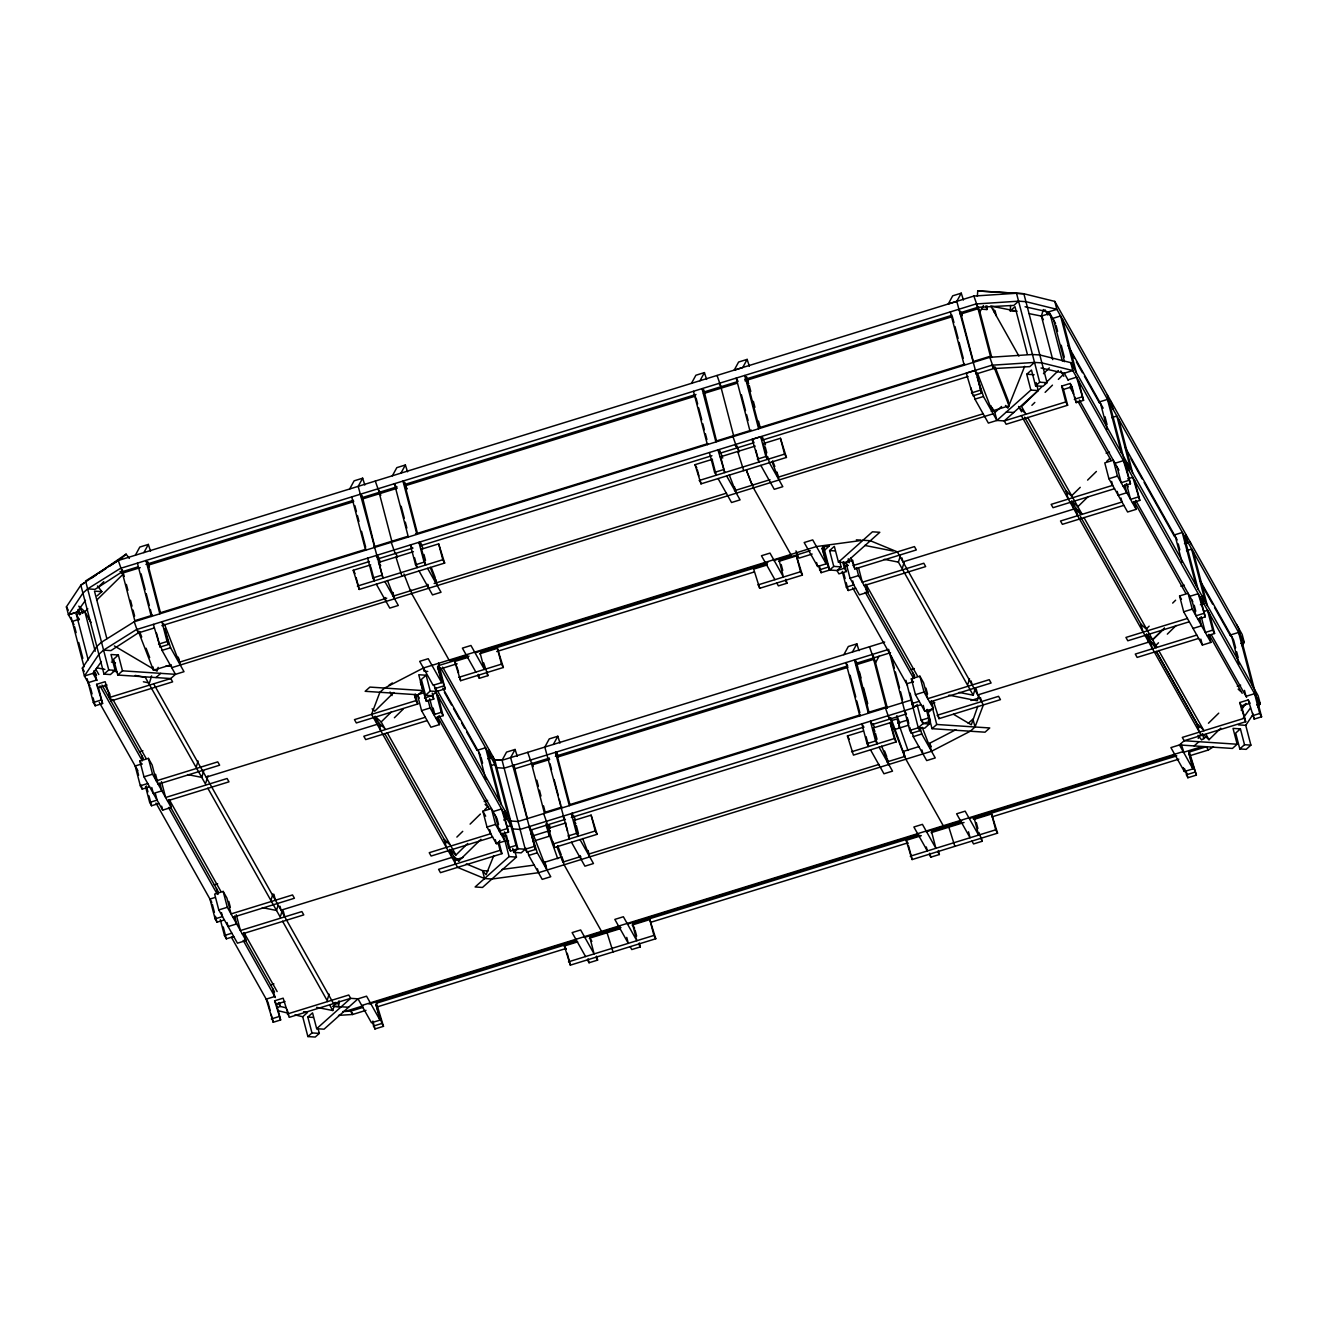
<?xml version="1.0" encoding="UTF-8"?>
<svg xmlns="http://www.w3.org/2000/svg" width="1328" height="1328" viewBox="0 0 1328 1328"><rect width="100%" height="100%" fill="white"/><g stroke="black" fill="none" stroke-linecap="round" stroke-linejoin="round"><path stroke-width="1.5" d="M339.022 1000.797L338.64 1006.624L332.498 1006.259M977.375 296.327L977.723 290.948L1016.518 293.256L1023.871 293.754L1054.797 301.406L1242.178 634.502L1244.236 642.42L1242.012 645.757M981.375 309.175L986.903 309.54L987.119 305.955M1015.771 311.25L1010.243 310.885L1010.591 305.506M158.132 667.337L157.036 671.155L114.357 645.923M151.591 675.902L149.45 682.974L143.374 681.779M196.461 766.306L198.071 760.994M203.715 770.838L201.74 777.378L205.774 784.582M205.807 782.939L207.965 775.867M271.244 899.388L272.854 894.076M278 905.547L276.506 910.46L262.346 907.638M280.59 916.021L282.2 910.709M327.468 999.453L329.095 994.141M316.562 1007.321L332.747 1010.525L335.237 1002.358M959.032 692.386L973.208 695.208L898.425 562.126L900.417 555.585M902.492 567.687L904.102 562.375M1052.739 359.639L1041.384 316.081L1043.376 309.54M967.929 684.119L969.54 678.807M973.208 695.208L975.184 688.651M978.885 695.44L977.275 700.752L948.939 695.142M977.823 706.197L971.316 724.806L953.537 714.298M975.018 726.997L983.367 704.919L897.363 551.884L870.355 540.745L862.984 540.247L816.454 546.555L423.416 667.984L384.622 688.053L379.891 692.27L371.558 714.348L457.562 867.383L484.571 878.538L491.924 879.02L538.471 872.712L931.509 751.283L970.303 731.213L975.018 726.997L972.959 719.079L968.245 723.295M493.734 855.697L486.098 874.72L482.496 870.62L466.294 863.914M498.315 844.276L499.843 840.458M1024.685 366.329L1007.886 408.194L1005.479 405.455M135.356 555.22L139.805 547.053L148.354 544.414L150.529 551.22M143.905 552.581L148.354 544.414M349.662 489.003L354.111 480.836L362.66 478.196L364.835 485.019M362.66 478.196L358.195 486.363L382.995 578.195L378.862 562.358L380.738 565.695M392.374 475.806L396.823 467.639L405.372 464.999L407.547 471.805M400.923 473.166L405.372 464.999M691.423 383.41L695.889 375.243L704.421 372.604L706.596 379.41M699.972 380.771L704.421 372.604M527.714 851.464L528.743 855.431L542.206 879.368L550.755 876.729L537.292 852.792L531.3 833.619L535.416 849.472L526.884 852.111L525.257 849.223L502.084 760.263L506.549 752.096L515.081 749.457L517.256 756.279M515.081 749.457L510.633 757.624L535.416 849.472M747.149 359.39L742.701 367.574L734.152 370.213L738.6 362.029L747.149 359.39L749.324 366.213M553.361 744.427L557.81 736.26L559.984 743.082M976.678 373.832L974.818 370.495L966.269 373.135L973.042 395.827L981.591 393.188L956.791 301.34L961.256 293.173L963.431 299.995M843.861 654.671L848.31 646.504L856.859 643.864L859.033 650.67M852.41 652.031L856.859 643.864M879.053 656.248L875.534 662.722L887.386 708.256M1198.221 738.401L1199.981 735.164M983.45 305.556L979.881 312.03L978.255 306.917M74.086 624.758L68.458 614.781L66.4 606.863L80.842 585.183L126.077 554.141L129.364 558.407M85.457 600.339L77.007 612.142L68.458 614.781L82.917 593.101L87.631 588.885L120.333 568.417L975.947 303.979L1018.576 301.174L1025.93 301.672L1056.856 309.324L1244.236 642.42L1240.833 643.482M90.038 685.995L84.411 676.018L82.353 668.1L96.795 646.421L101.526 642.204L134.228 621.736L989.825 357.298L1032.454 354.493L1039.824 354.974L1070.75 362.644L1258.131 695.739L1260.189 703.657L1257.965 706.994M1239.804 748.926L1244.519 744.709L1240.402 728.873L1235.671 733.089L1239.804 748.926L1246.179 749.357L1250.893 745.141L1245.747 725.337L1252.42 715.327M1200.396 604.755L1203.815 603.709L1072.808 370.562L1041.882 362.893L1034.529 362.411L991.883 365.217L136.286 629.655L103.584 650.122L98.87 654.339L84.411 676.018L92.96 673.379L101.393 661.576M1241.149 710.181L1245.963 703.442M1243.207 718.099L1250.445 707.99M97.94 587.424L103.816 581.647M88.196 659.867L76.343 614.333L84.876 611.693L87.831 608.822M96.645 600.173L123.089 574.211L120.068 571.438M393.852 692.486L374.745 711.227L372.122 708.82M385.203 729.138L381.169 721.951L391.445 711.858M394.383 717.767L403.197 709.119M414.95 697.582L417.888 694.71M456.865 837.088L462.742 831.328M470.095 824.124L480.387 814.031M484.786 809.698L487.725 806.826L485.102 804.419M280.025 906.244L281.055 910.195L451.952 857.407L449.877 849.488L455.936 855.016L467.705 843.496M480.919 839.313L458.874 860.926L453.628 856.128L449.877 849.488M1043.476 373.699L1049.352 367.922M1042.198 386.431L1021.614 406.617L1025.631 413.772M1045.136 383.56L1058.366 370.578M1031.889 405.322L1034.827 402.434M1045.119 392.358L1052.473 385.137M1058.35 379.376L1062.749 375.06M1080.245 487.326L1071.43 495.975L1066.185 491.177L1068.243 499.096M1087.599 480.105L1096.413 471.457M1106.705 461.38L1109.644 458.492M1088.147 496.606L1077.855 506.698L1071.796 501.154L1073.854 509.072L902.974 561.877L901.944 557.909M1149.152 626.152L1146.213 629.04L1140.968 624.243L1143.026 632.161M1172.674 603.095L1175.612 600.206M976.213 689L977.757 694.942L1148.637 642.138L1146.579 634.22L1152.638 639.764L1164.39 628.227L1152.638 639.764L1156.655 646.902M1158.497 642.785L1155.559 645.674L1150.314 640.876L1146.579 634.22L1152.189 644.213L1150.33 640.876L1152.372 648.794M1167.312 634.137L1176.143 625.488M1208.447 723.229L1218.739 713.153M1202.952 734.185L1209.011 739.713L1220.764 728.176M1241.348 707.99L1245.747 703.674M121.363 558.374L126.077 554.141M97.127 595.84L101.858 591.624L97.475 585.947M117.76 675.039L122.475 670.823L118.358 654.986L113.627 659.203L117.76 675.039L170.748 678.542L175.462 674.325L184.011 671.686L170.565 647.732L164.572 628.576L168.689 644.412L160.14 647.051L153.367 624.376M84.228 582.942L80.842 585.183L104.016 674.143L108.747 669.926L115.121 670.341L110.988 654.505L118.358 654.986M115.121 670.341L110.39 674.558L104.016 674.143M156.023 677.562L160.738 673.346M425.524 695.291L430.239 691.058L426.122 675.222L421.391 679.438L425.524 695.291L431.899 695.706L436.613 691.49L445.162 688.85L438.456 663.104M422.885 690.577L418.154 694.793L365.167 691.307L369.898 687.091L422.885 690.577L418.752 674.74L426.122 675.222M1018.576 301.174L1013.862 305.407L977.806 307.316L960.044 312.81M1010.243 310.885L1014.974 306.668L1027.341 354.194M294.982 1014.858L302.718 1016.767L307.432 1012.55L303.564 1011.687M1034.529 362.411L1029.798 366.628L993.759 368.537L975.98 374.048M818.463 565.844L821.119 572.683L829.651 570.044L833.752 566.392L829.618 550.556L834.333 546.339L838.466 562.176L845.836 562.657L879.8 532.296L872.43 531.814L838.466 562.176M973.889 395.18L974.918 399.147L988.364 423.084L996.913 420.445L1030.877 390.083L1026.743 374.247L1031.474 370.031L1035.591 385.867L1042.961 386.348L1047.045 382.696L1023.871 293.754L977.723 290.948M302.718 1016.767L307.88 1036.57L311.964 1032.918L307.83 1017.082L312.561 1012.866L316.678 1028.702L324.049 1029.183L358.012 998.822L366.561 996.183L380.007 1020.12L371.458 1022.759L358.012 998.822L350.642 998.341L289.155 1017.331L283.163 998.175L274.614 1000.814L280.623 1019.97L273.219 1022.261L266.198 999.137L274.73 996.498L272.672 988.58M1036.172 382.647L1038.23 390.565L1004.267 420.926L1006.143 424.263L1067.629 405.256L1065.753 401.936L1004.267 420.926L996.913 420.445L994.855 412.527L1001.594 406.501M316.678 1028.702L350.642 998.341L348.783 995.004L287.296 1014.011M516.459 857.091L509.089 856.61L475.125 886.971L482.496 887.453L516.459 857.091L514.899 851.148M512.774 848.426L513.803 852.393L517.903 848.741L525.257 849.223L533.806 846.583M1035.591 385.867L1039.675 382.215L1047.045 382.696M318.288 1029.449L319.318 1033.4L315.234 1037.052L307.88 1036.57M525.257 849.223L521.174 852.875L513.803 852.393M839.562 560.947L841.105 566.873L837.022 570.525L829.651 570.044L822.049 547.999L826.165 563.836L817.633 566.475L804.17 542.538L812.719 539.898L826.165 563.836M915.507 705.882L913.149 707.99L520.111 829.419L512.741 828.938L435.385 691.274M440.647 667.818L496.788 767.7L504.159 768.182L888.648 649.392L909.746 730.433L918.295 727.777L923.026 723.561L930.413 721.287L927.326 709.401M928.372 720.025L929.401 723.992L924.67 728.209L918.295 727.777L905.928 680.318M932.04 728.69L936.755 724.474L989.742 727.96L985.027 732.193L932.04 728.69L927.907 712.854L932.638 708.637L936.755 724.474M1194.171 745.921L1198.902 741.705M1240.402 728.873L1233.031 728.391L1237.165 744.228L1232.434 748.444L1179.447 744.958L1170.898 747.598L1184.36 771.535L1192.909 768.895L1188.776 753.059L1196.395 775.104L1187.846 777.743L1184.676 768.912M90.968 578.477L96.031 575.124M99.417 572.899L106.174 568.417M109.543 566.193L119.669 559.486M388.971 685.165L392.358 682.941M1206.637 736.575L1201.574 739.928L1198.022 735.314M138.012 566.857L122.209 571.737L95.002 589.366L87.631 588.885M153.965 628.094L138.145 632.975L110.938 650.604L103.584 650.122M1039.675 382.215L1016.518 293.256L973.872 296.061L118.275 560.499L85.573 580.967L108.747 669.926M1190.618 755.483L1208.331 750.021L1213.493 746.784M955.894 729.686L929.434 743.365L930.181 747.863L922.23 727.329M961.256 293.173L952.707 295.812L948.258 303.979L956.791 301.34M145.931 564.417L353.514 500.274M361.432 497.834L397.039 486.828M404.957 484.388L695.988 394.466M736.808 381.85L703.906 392.009L702.031 388.689L715.925 442.008M744.709 379.41L952.126 315.251M140.22 567.637L122.425 573.132L134.809 620.657L152.604 615.163M353.746 501.669L148.138 565.197L160.439 612.739M361.664 499.228L397.221 488.239M417.457 533.325L405.09 485.799L695.54 396.059M703.442 393.619L737.023 383.244M744.925 380.804L952.359 316.645L953.969 322.571M960.26 314.205L978.039 308.694L979.915 312.03L991.784 357.564M68.458 614.781L77.007 612.142M1025.083 306.751L1048.307 311.964L1056.856 309.324L1054.797 301.406M1029.25 313.674L1041.384 316.081L1049.933 313.441L1055.544 323.434M1052.058 318.62L1060.591 315.981L1074.485 369.284M72.21 621.438L79.049 619.313M160.505 612.706L366.13 549.178M374.031 546.738L407.63 536.363M415.531 533.922L707.924 443.585M715.825 441.145L751.382 430.156M964.742 364.154L759.284 427.699L746.851 380.206L748.726 383.543M972.644 361.714L990.422 356.219L978.039 308.694M755.848 450.159L758.935 462.044L752.163 439.369L760.712 436.729L762.571 440.049L968.079 376.488M161.883 625.654L369.466 561.512M377.384 559.071L412.991 548.066M420.91 545.609L711.941 455.703M752.744 443.087L719.859 453.246L717.983 449.926L724.756 472.602L720.639 456.766M421.192 549.277L438.672 543.882L444.664 563.055L359.224 589.449L353.231 570.276L370.711 564.881M378.48 562.474L413.423 551.684M762.969 443.685L780.449 438.29L786.442 457.446L701.001 483.857L695.009 464.684L712.472 459.289M720.241 456.882L755.2 446.092M158.53 644.18L167.079 641.524L168.689 644.412M367.673 558.158L372.819 577.962L381.368 575.323M412.261 548.281L410.385 544.961L415.548 564.765L424.097 562.126L425.707 564.998L421.59 549.161M709.434 452.566L714.597 472.37L723.146 469.73M757.325 459.156L765.858 456.517L767.484 459.405L763.351 443.569M971.432 392.939L979.964 390.299M357.365 586.113L442.805 559.719L444.664 563.055M699.126 480.52L784.566 454.126L786.442 457.446M160.987 646.421L162.016 650.371L170.565 647.732M974.918 399.147L983.45 396.508L996.913 420.445M1041.036 367.989L1064.259 373.201L1072.808 370.562L1070.75 362.644M88.163 682.658L96.712 680.019L94.637 672.101L96.512 675.437M1067.994 379.858L1076.543 377.202L1083.565 400.342L1076.178 402.616L1070.185 383.46L1061.636 386.099L1065.753 401.936M87.133 678.708L93.325 702.462L95.184 705.782L102.588 703.508L96.595 684.335L105.144 681.696L111.137 700.869L172.623 681.862L170.748 678.542L109.261 697.532M138.245 631.049L153.434 670.225L171.229 664.73M179.131 662.274L386.73 598.148M392.656 596.305L428.23 585.316M434.156 583.49L726.532 493.153M734.434 490.713L770.008 479.707M777.909 477.267L983.351 413.722M991.252 411.282L1009.048 405.787L1008.184 400.591L995.153 367.009M96.595 684.335L98.471 687.672L107.004 685.016M1061.636 386.099L1063.496 389.419L1072.045 386.78L1073.588 392.723M993.178 413.788L171.727 667.669M93.325 702.462L100.712 700.171M1074.302 399.296L1081.706 397.006M1098.937 402.052L1107.486 399.413L1121.38 452.732M1111.702 417.639L1116.831 416.046L1130.726 469.365M139.473 751.831L142.893 750.768M1106.108 453.163L1109.527 452.118M449.711 660.68L467.489 655.185M475.391 652.745L767.783 562.408M773.709 560.565L791.488 555.071M469.05 656.165L438.14 665.726L440.016 669.046L457.098 663.768M480.902 652.496L767.368 564.002M779.221 560.333L810.296 550.738M479.624 653.808L497.369 648.313L503.362 667.486L460.633 680.683L454.641 661.51L467.937 657.41M766.986 565.014L753.69 569.114L759.682 588.287L802.411 575.09L796.418 555.917L778.673 561.412M169.171 799.556L171.229 807.474L162.68 810.113L143.988 776.847L139.872 761.01L148.404 758.371L152.156 765.028L156.272 780.864L217.759 761.874L219.635 765.194L158.148 784.184L155.575 774.29M496.689 651.533L754.072 572.019M812.155 554.058L798.875 558.175L795.97 550.888M142.013 763.882L135.174 765.99L140.336 785.794L142.196 789.114L149.599 786.823M1114.889 463.289L1123.438 460.65L1130.46 483.774L1123.056 486.065M441.676 682.642L433.127 685.281L419.681 661.344L428.23 658.705L441.676 682.642L437.559 666.805L445.162 688.85M458.758 677.363L501.486 664.149L503.362 667.486M757.823 584.967L800.535 571.754L802.411 575.09M143.988 776.847L152.537 774.207L171.229 807.474M1108.913 478.727L1117.446 476.088L1136.154 509.354L1127.605 511.994L1108.913 478.727L1104.78 462.874L1113.329 460.235L1117.446 476.088M433.974 684.65L435.003 688.601L443.552 685.962M819.492 569.812L828.041 567.172M437.393 716.688L439.452 724.607L430.919 727.246L421.574 710.613L417.44 694.776L424.279 692.652M865.856 584.303L867.914 592.222L859.382 594.861L850.036 578.228L845.903 562.391L852.742 560.283M477.731 675.404L479.342 678.293L487.891 675.653L486.861 671.686M785.91 579.29L786.94 583.241L778.391 585.88L776.78 583.009M844.625 566.309L848.044 565.263M1127.655 478.86L1132.784 477.283L1139.806 500.407L1132.402 502.698M140.336 785.794L147.74 783.503M417.822 703.956L415.963 700.636L354.476 719.627L356.336 722.947L417.822 703.956L415.249 694.063M424.495 697.997L431.899 695.706L433.775 699.026L426.371 701.317L420.378 682.144M846.285 571.571L844.425 568.251L837.022 570.525L838.898 573.862L846.285 571.571L843.712 561.678M852.974 565.612L914.461 546.605L916.32 549.941L854.834 568.932L850.899 557.694M1128.584 480.454L1121.197 482.728L1117.064 466.892M1114.524 488.704L1053.038 507.694L1051.162 504.374L1112.648 485.367L1111.619 481.417M206.288 777.129L377.169 724.324L375.11 716.406L381.169 721.951M421.574 710.613L430.106 707.973L439.452 724.607M850.036 578.228L858.569 575.588L867.914 592.222M145.549 786.591L149.682 802.427L157.086 800.137L155.525 794.194M425.309 717.269L363.822 736.26L365.681 739.596L427.168 720.589M435.717 717.95L443.12 715.659L441.245 712.339L433.841 714.63L429.724 698.777M842.251 571.322L846.368 587.175L853.771 584.884L852.742 580.917M1137.947 497.087L1130.543 499.361L1126.41 483.525L1128.285 486.861M149.682 802.427L151.541 805.747L158.945 803.457M167.494 800.817L228.98 781.827L227.105 778.507L165.618 797.497L161.501 781.661M846.368 587.175L848.243 590.495L855.647 588.204M864.179 585.565L925.666 566.575L923.807 563.238L862.32 582.245L858.701 568.384M1123.87 505.337L1062.383 524.328L1060.508 521.008L1121.994 502.001L1120.965 498.05M477.034 750.386L485.567 747.747L499.461 801.05M1173.72 535.134L1182.269 532.495L1196.146 585.797M557.81 736.26L549.261 738.899L544.812 747.066L569.596 838.898L568.567 834.947M487.758 758.786L491.177 757.724L489.119 749.805M1187.879 542.471L1184.46 543.517L1187.863 542.471L1185.788 534.553M493.933 759.782L502.084 760.263L884.68 642.055M491.509 765.426L494.912 764.38M1186.485 550.705L1191.614 549.128L1193.474 552.448L1207.368 605.767L1205.492 602.431L1191.614 549.128M512.691 765.542L514.567 768.879L549.443 758.105M555.37 756.279L847.745 665.942L845.919 662.589L859.814 715.908M855.647 663.485L890.524 652.712M549.659 759.5L531.881 764.994L544.264 812.504L562.043 807.009M557.561 757.06L847.978 667.32M855.879 664.88L873.658 659.385L875.534 662.722L873.343 655.899M214.256 884.896L217.676 883.834M484.189 801.498L487.608 800.435M910.958 669.644L914.361 668.582M1180.891 586.246L1184.294 585.183M232.931 917.266L294.418 898.259L292.542 894.939L231.055 913.93L226.922 898.093L223.187 891.437L214.655 894.076L218.771 909.929L237.463 943.195L246.012 940.556L243.954 932.638M482.877 811.209L491.41 808.569L495.543 824.406L504.889 841.039L496.34 843.678L486.994 827.045L482.877 811.209L485.683 816.205M931.293 700.736L933.352 708.654L924.803 711.293L915.457 694.66L911.34 678.824L919.889 676.184L923.624 682.841L927.741 698.677L989.227 679.687L991.103 683.007L929.617 702.014M1179.563 595.957L1188.112 593.317L1192.229 609.154L1210.92 642.42L1202.388 645.059L1183.696 611.793L1179.563 595.957L1181.439 599.277M215.086 897.479L209.957 899.056L215.119 918.86L216.979 922.196L224.382 919.906M492.987 811.624L501.519 808.984L508.558 832.108L501.154 834.382L499.61 828.456M906.642 683.804L913.481 681.696M1189.672 596.355L1198.221 593.716L1205.243 616.839L1197.839 619.13M503.71 820.007L507.13 818.961L505.072 811.043M218.771 909.929L227.32 907.29L246.012 940.556M486.994 827.045L495.543 824.406M915.457 694.66L924.006 692.021L933.352 708.654M1183.696 611.793L1192.229 609.154M569.944 804.569L860.345 714.846M868.246 712.406L886.042 706.911L873.658 659.385M911.074 700.072L518.036 821.501L510.682 821.019L437.36 690.56M507.445 826.663L510.865 825.618M1204.147 611.411L1207.567 610.349L1209.426 613.685L1214.589 633.473L1207.185 635.763M215.119 918.86L222.506 916.569L221.477 912.618M506.682 828.772L499.278 831.062L495.161 815.226M919.208 701.317L911.805 703.608L913.664 706.928L921.068 704.653M1187.431 618.45L1125.945 637.44L1127.804 640.777L1189.29 621.77M1203.367 613.519L1195.964 615.81L1191.847 599.974M492.605 837.022L431.119 856.029L429.243 852.692L490.729 833.702L489.7 829.734M502.947 836.242L506.366 835.179L510.5 851.016L517.903 848.741L494.73 759.782L442.639 667.088M931.426 703.857L934.829 702.794M528.644 826.78L530.519 830.116L565.379 819.343M571.306 817.5L863.698 727.163M871.6 724.723L906.46 713.949L904.6 710.629M557.727 858.685L546.655 827.161L550.074 826.099M891.852 720.506L896.964 718.913L908.02 750.453M1193.042 628.426L1201.574 625.787L1199.516 617.869M573.63 820.538L591.109 815.143L597.102 834.316L554.39 847.513L548.381 828.34L565.861 822.945M872.679 728.142L890.158 722.747L896.151 741.92L853.439 755.117L847.43 735.944L862.968 731.147M455.272 859.847L463.173 857.39M532.329 836.009L550.107 830.515M897.811 723.079L907.688 720.025M970.951 700.487L978.852 698.047M220.332 919.657L224.465 935.493L231.852 933.202M501.951 853.655L500.092 850.335L438.605 869.325L440.464 872.662L501.951 853.655L498.863 841.786M504.507 831.859L508.624 847.696L516.028 845.405L517.903 848.741M917.017 704.404L921.151 720.241L928.554 717.95L930.413 721.287M937.087 715.311L998.573 696.32L1000.449 699.64L938.962 718.647L933.484 701.45M1196.777 635.083L1135.291 654.073L1137.15 657.41L1198.636 638.403M1214.589 633.473L1212.713 630.153L1205.326 632.443L1201.193 616.607M535.201 840.591L549.045 836.308L548.182 831.112M894.225 729.653L908.85 725.121M224.465 935.493L226.324 938.83L233.728 936.539M242.277 933.899L303.763 914.892L301.888 911.572L240.401 930.563L236.284 914.726M567.986 836.026L576.535 833.386L578.145 836.258L574.028 820.422L575.887 823.758M863.748 727.146L861.872 723.826L867.035 743.63L875.584 740.991L877.194 743.863L873.077 728.026L874.936 731.346M552.514 844.176L595.226 830.979L597.102 834.316M851.563 751.781L894.292 738.584L896.151 741.92M909.746 730.433L911.373 733.305L919.922 730.666L918.893 726.715M1230.077 635.083L1238.626 632.443L1240.485 635.78M528.743 855.431L537.292 852.792M913.249 736.642L921.781 733.986L935.244 757.939L926.695 760.579L913.249 736.642L912.22 732.674M531.233 829.336L545.675 866.653L544.945 862.154L560.134 857.456M918.993 746.585L903.804 751.283L904.65 756.479L886.872 761.973M557.096 847.148L562.889 862.071L580.668 856.577M588.57 854.136L878.97 764.413M1237.248 686.194L1240.667 685.148M270.497 984.978L273.917 983.915M1256.437 697.017L1254.578 693.681L1246.029 696.32L1244.485 690.377M1239.655 702.562L1248.204 699.922L1250.08 703.259L1241.531 705.898L1239.655 702.562L1245.664 721.735L1184.178 740.725L1179.447 744.958L1192.909 768.895M274.614 1000.814L276.49 1004.134L285.039 1001.495M276.921 1007.537L280.341 1006.475L286.151 1007.786M1260.189 703.657L1256.769 704.72L1260.189 703.657L1203.815 603.709M271.344 1018.941L278.747 1016.65M1243.788 718.415L1182.302 737.405L1184.178 740.725L1237.165 744.228M1252.337 715.775L1259.724 713.485L1261.6 716.805L1254.196 719.095L1248.204 699.922M361.747 1005.479L1183.182 751.598M345.33 1011.372L363.108 1005.877M369.035 1004.034L576.468 939.875M584.37 937.435L619.927 926.446M627.829 924.006L918.229 834.266M926.131 831.826L961.704 820.837M969.623 818.397L1175.23 754.868M1183.148 752.428L1200.944 746.934M362.693 1007.471L350.841 1011.123L342.84 1011.554M376.521 1003.188L576.053 941.469M589.881 937.203L620.956 927.591M632.676 923.973L919.74 835.279M931.609 831.61L961.289 822.447M973.158 818.778L1176.791 755.864M1188.66 752.196L1206.455 746.701L1208.331 750.021M632.045 925.068L649.79 919.574L655.783 938.747L570.343 965.141L564.35 945.984L577.647 941.867M589.333 938.265L620.359 928.67M973.822 819.459L991.568 813.981L997.56 833.154L912.12 859.548L906.128 840.375L921.317 835.694M931.094 832.673L964.028 822.497M365.997 1010.342L352.717 1014.459L338.507 1015.389M377.716 1006.724L565.944 948.507M651.019 922.213L907.837 842.865M991.999 816.853L1178.816 759.135M568.484 961.821L653.924 935.427L655.783 938.747M910.244 856.228L995.701 829.817L997.56 833.154M373.334 1026.096L381.883 1023.456L383.493 1026.328L374.944 1028.968L372.305 1022.128M1186.236 774.855L1194.768 772.215M587.441 959.862L589.051 962.75L597.6 960.111L596.571 956.143M639.283 942.946L640.328 946.914L631.779 949.553L630.153 946.665M929.202 854.269L930.828 857.158L939.377 854.518L938.348 850.551M981.06 837.354L982.089 841.305L973.557 843.944L971.93 841.072M502.001 869.458L534.371 865.076M334.772 1003.951L338.773 1003.736M856.344 539.849L860.428 540.098M333.726 1006.375L339.868 1006.74M1026.743 374.247L1034.114 374.728M1030.877 390.083L1038.23 390.565M1006.342 412.012L1013.712 412.493M829.618 550.556L835.146 550.921M833.752 566.392L841.105 566.873M101.858 591.624L94.487 591.143L106.871 638.668M427.782 671.437L424.097 671.204L423.068 667.237M1238.377 724.856L1245.747 725.337M166.05 665.909L171.561 666.274M430.239 691.058L436.613 691.49L435.584 687.522M921.151 720.241L923.026 723.561L929.401 723.992M1244.519 744.709L1250.893 745.141M122.475 670.823L175.462 674.325L162.016 650.371M494.73 759.782L502.084 760.263M508.641 841.006L504.972 840.773L509.089 856.61M488.023 870.985L482.496 870.62L484.571 878.538M341.213 1006.773L348.567 1007.255M307.83 1017.082L313.358 1017.447M311.964 1032.918L319.318 1033.4M1017.115 311.267L990.804 306.038L1018.925 356.087M864.827 545.426L893.146 551.054M884.265 559.32L898.425 562.126M111.419 662.025L115.47 662.838M96.795 667.801L104.879 669.412M112.98 671.022L117.03 671.819M135.24 675.421L145.35 677.429L201.74 777.378L187.58 774.573M277.602 1010.558L287.263 1012.949M455.487 859.465L459.09 860.942M1019.306 407.729L1024.552 412.527M1080.776 512.608L1075.531 507.811L1077.606 515.729M1080.029 513.538L1077.406 511.131L1071.796 501.154M1238.161 689.132L1240.784 691.523M1153.501 645.408L1156.124 647.798M1202.57 729.006L1197.325 724.208L1199.201 727.528M384.091 727.86L378.845 723.063L380.904 730.981M449.528 844.293L444.282 839.495L446.341 847.413M90.985 622.5L84.876 611.693L78.833 606.166L82.867 613.304M1200.064 580.502L1233.297 639.415M1202.471 586.163L1212.547 604.008M1214.556 607.577L1230.658 636.145M1211.368 634.9L1246.61 697.383M1208.961 634.402L1242.178 693.299M975.947 303.979L977.823 307.316L973.872 296.061M1158.68 650.471L1203.981 730.798M1205.99 734.367L1209.011 739.713M1197.889 725.188L1156.256 651.384L1197.175 724.258L1199.234 732.176M991.883 365.217L993.759 368.537L989.825 357.298M719.129 383.41L721.004 386.747L717.054 375.492M735.065 444.648L736.94 447.968L733.006 436.729M112.299 660.282L114.324 663.9M77.97 609.569L79.979 613.138M76.343 614.333L79.365 619.678M66.4 606.863L68.276 610.183M95.782 669.196L98.803 674.541M104.846 685.248L109.875 694.179M112.897 699.524L146.113 758.437M93.906 670.806L95.931 674.375M101.974 685.082L143.258 758.271M92.96 673.379L96.977 680.517M99.998 685.862L142.295 760.828M82.353 668.1L84.228 671.42M99.301 702.396L137.763 770.589M1236.567 624.525L1238.426 627.862L1261.6 716.805M1189.556 541.193L1191.415 544.53M1068.011 345.612L1103.153 408.161M1125.364 447.685L1177.206 539.932M1048.307 311.964L1051.328 317.326M1072.41 354.858L1074.418 358.427M1076.427 361.996L1082.453 372.72M1084.461 376.289L1099.534 403.098M1126.874 451.769L1128.9 455.371M1130.941 458.99L1142.097 478.86M1144.122 482.462L1174.566 536.645M1044.887 309.69L1047.892 315.051M1254.379 689.083L1252.503 685.763L1238.626 632.443M1041.384 316.081L1043.393 319.666M1064.259 373.201L1068.276 380.339M1070.185 383.46L1072.045 386.78M1079.332 399.994L1118.94 470.228M1135.722 500.357L1192.776 601.634M1060.84 370.927L1063.844 376.289M1069.87 387.012L1073.887 394.167M1077.904 401.305L1111.038 460.285M1134.245 501.586L1185.788 593.301M1027.64 417.341L1081.888 513.886M1083.914 517.488L1152.638 639.764M1018.576 406.434L1021.581 411.796M1024.602 417.158L1067.778 493.999M1080.411 516.492L1141.565 625.305M1021.365 415.647L1201.259 735.446M958.866 309.258L960.725 312.595M1189.357 751.98L1196.395 775.104M992.049 407.53L994.855 412.527M866.022 584.453L917.565 676.168M866.039 589.715L914.693 676.035M746.618 378.812L744.759 375.492L758.637 428.811M865.225 592.238L913.73 678.558M845.903 562.391L847.779 565.711M911.34 678.824L913.199 682.16M738.086 381.451L736.21 378.131L750.104 431.451M852.692 587.806L907.505 685.331M931.31 746.685L929.434 743.365L931.509 751.283M918.295 727.777L919.922 730.666M982.089 841.305L978.935 832.49M752.163 439.369L754.038 442.689M873.426 658.007L869.491 646.753M760.811 465.364L774.257 489.318L782.806 486.679L769.36 462.725L767.8 456.799M889.378 719.228L885.444 707.99M856.344 663.286L854.468 659.95L868.363 713.269M743.713 470.643L737.721 451.487M790.824 554.473L753.441 487.94L752.395 483.973M943.262 825.734L905.862 759.201L890.789 717.701M954.849 846.351L948.839 827.178M872.297 724.507L870.421 721.187L875.584 740.991M726.632 475.939L740.078 499.876L731.545 502.515L718.083 478.578M785.313 580.369L786.94 583.241M879.07 747.199L892.516 771.136L883.967 773.776L870.521 749.839M937.751 851.63L939.377 854.518M714.597 472.37L716.224 475.241L712.09 459.405M774.905 579.672L761.459 555.735L769.991 553.095L783.454 577.033L779.32 561.196M867.035 743.63L868.645 746.502L866.072 736.608M695.009 464.684L696.868 468.004M847.43 735.944L849.306 739.281M906.128 840.375L907.987 843.712M404.857 484.421L402.982 481.085L416.876 534.404M405.09 485.799L406.949 489.136L404.774 482.313M396.308 487.061L394.433 483.724L408.327 537.043M634.585 928.189L632.709 924.869L636.826 940.705L623.38 916.752L614.831 919.408L628.293 943.345L626.75 937.402M427.583 568.334L441.029 592.271L432.496 594.911L419.034 570.974M487.891 675.653L483.691 662.871M580.021 839.595L593.467 863.532L584.918 866.171L571.472 842.234M638.702 944.025L640.328 946.914M562.823 816.222L564.699 819.559M379.227 492.339L375.293 481.085M531.648 763.6L527.731 752.345M415.548 564.765L417.175 567.637L414.585 557.743M475.856 672.084L462.393 648.13L470.942 645.491L484.405 669.445L480.271 653.592M395.18 553.56L391.245 542.322M547.601 824.837L543.667 813.583M454.641 661.51L456.517 664.847M548.381 828.34L550.257 831.677M360.27 494.282L362.129 497.618M401.952 576.252L395.96 557.079M449.047 660.066L411.663 593.533L410.634 589.582M601.484 931.326L564.101 864.794L562.026 856.875L562.889 862.071M613.071 951.944L607.079 932.787M376.206 555.519L378.082 558.856M591.856 941.386L589.981 938.066L594.114 953.902L580.651 929.965L572.119 932.605L585.565 956.542M384.854 581.531L398.317 605.468L389.768 608.108L376.322 584.171M595.973 957.222L597.6 960.111M442.822 688.12L480.52 755.2M444.399 692.303L451.503 704.952M453.529 708.554L459.621 719.394M461.646 723.013L464.684 728.425M466.726 732.043L476.868 750.104M372.819 577.962L374.446 580.834L370.827 566.99M435.003 688.601L436.613 691.49M439.037 715.609L497.021 818.546L498.564 824.489M437.559 716.838L489.102 808.553M353.231 570.276L355.107 573.613M564.35 945.984L566.226 949.304M508.624 847.696L510.5 851.016M417.44 694.776L419.316 698.096M390.05 692.004L392.042 695.573M387.228 732.741L455.936 855.016M375.11 716.406L380.721 726.383M384.722 733.521L446.142 842.832M147.84 563.819L145.964 560.499L159.858 613.818M163.792 625.056L161.916 621.736L167.079 641.524M376.471 1003.204L383.493 1026.328M122.209 571.737L118.275 560.499M138.145 632.975L134.228 621.736M153.666 683.82L333.56 1003.619M207.799 788.168L280.523 917.598M282.532 921.184L327.734 1001.594M329.742 1005.163L332.747 1010.525M88.627 618.333L90.503 621.67M80.56 614.2L78.701 610.863L79.73 614.831M169.337 799.722L220.88 891.42M244.003 932.588L277.137 991.551M170.349 806.76L218.307 891.835M244.966 939.56L274.547 991.9M168.523 807.49L217.028 893.81M243.19 940.357L275.328 997.544M278.332 1002.906L280.341 1006.475L279.312 1002.524M139.872 761.01L141.731 764.33M156.007 803.058L211.816 902.393M231.421 937.253L268.057 1002.457L270.115 1010.376M993.825 366.611L1009.048 405.787M772.647 460.899L774.822 466.493M977.391 373.052L991.85 410.369L991.103 405.87M896.865 715.643L899.836 723.328M889.478 717.303L904.65 756.479M884.548 750.967L886.722 756.562M762.554 437.41L765.459 444.88M771.966 461.679L777.743 476.603M872.994 723.743L874.438 727.478M881.676 746.137L887.453 761.06L886.971 758.056M719.842 450.624L722.731 458.077M729.238 474.876L735.015 489.8L734.533 486.795M573.945 816.139L575.389 819.874M582.627 838.532L588.404 853.456L587.906 850.451M557.694 845.687L561.312 855.016M548.431 824.754L549.875 828.489M431.617 568.367L435.235 577.697M420.793 543.019L422.951 548.613M430.189 567.272L435.966 582.195L435.484 579.191M395.993 553.494L397.437 557.229M403.944 574.011L410.452 590.811M378.065 556.216L380.24 561.81M387.461 580.469L393.254 595.392L392.756 592.388M164.489 624.293L178.948 661.61L178.218 657.111L180.276 665.029M139.573 631.447L141.731 637.042M146.08 648.23L149.682 657.559M1202.288 733.637L1203.915 738.75M1181.123 743.68L1183.48 751.067M961.19 312.196L962.285 315.599M856.261 661.178L868.944 712.19M746.552 376.72L748.179 381.833M703.823 389.917L716.506 440.929M556.664 751.88L558.291 756.993M532.113 763.202L533.209 766.605M513.936 765.077L527.166 817.782M379.144 490.231L380.771 495.344M362.046 495.51L374.745 546.522M147.757 561.727L149.383 566.84M122.126 569.646L124.301 576.468M1254.578 693.681L1259.724 713.485M1233.579 639.897L1235.638 647.815M1236.667 651.782L1238.211 657.725M1252.653 713.153L1254.196 719.095M1231.703 636.577L1238.924 664.299M1241.531 705.898L1245.664 721.735M1207.567 610.349L1212.713 630.153M1201.74 595.791L1203.815 603.709M1184.128 535.815L1198.022 589.134M1200.08 597.052L1205.243 616.839M1208.862 634.502L1210.92 642.42M1178.251 543.899L1179.795 549.842M1194.237 605.269L1195.781 611.212M1175.346 536.612L1182.053 562.342M1200.827 639.117L1202.388 645.059M1118.707 419.382L1132.585 472.685M1134.643 480.603L1139.806 500.407M1111.038 401.471L1113.096 409.389M1126.974 462.708L1129.049 470.627M1107.286 394.814L1130.46 483.774M1134.079 501.436L1136.154 509.354M1124.733 484.803L1126.808 492.721L1118.259 495.361L1117.23 491.393M1105.012 416.76L1107.071 424.678M1100.563 403.546L1107.27 429.276M1186.302 771.8L1187.846 777.743M1183.331 767.567L1184.36 771.535M1062.466 319.301L1076.361 372.62M1078.419 380.538L1083.565 400.342M1056.059 325.41L1057.603 331.353M1061.221 345.214L1064.309 357.083M1074.634 396.69L1076.178 402.616M1053.668 320.098L1064.508 361.681M1049.933 313.441L1062.317 360.967M1063.496 389.419L1067.629 405.256M994.987 310.536L996.415 316.031M993.593 309.042L994.539 312.694M985.94 305.888L986.903 309.54M983.45 396.508L977.458 377.335L981.591 393.188M960.957 313.989L973.341 361.498M954.998 326.522L958.086 338.408M959.115 342.358L963.248 358.195M970.984 387.892L972.528 393.835M950.317 311.914L964.211 365.217M980.462 697.632L981.492 701.599M971.117 680.998L972.146 684.966M991.568 813.981L995.701 829.817M976.346 822.596L977.889 828.523M974.486 819.26L978.603 835.096L965.157 811.159L956.608 813.798L970.054 837.736L968.51 831.809M937.933 714.68L938.962 718.647M925.998 688.153L927.558 694.079M919.889 676.184L924.006 692.021M926.479 710.032L928.554 717.95M923.259 705.367L924.803 711.293M913.133 673.246L914.162 677.214M921.981 719.61L923.026 723.561M920.238 728.059L921.781 733.986M910.062 693.067L913.664 706.928M921.931 749.955L922.96 753.922M891.254 656.098L894.358 667.967M895.387 671.935L899.504 687.771M900.55 691.722L902.608 699.657M907.24 717.469L908.8 723.411M909.829 727.362L911.373 733.305M931.758 832.457L935.891 848.31L922.429 824.356L913.88 826.995L927.342 850.949L926.313 846.982M856.51 567.67L858.569 575.588M929.799 853.19L930.828 857.158M852.775 561.014L854.834 568.932M848.21 558.789L849.239 562.757M890.158 722.747L894.292 738.584M842.882 562.308L844.425 568.251M843.595 572.683L845.139 578.61M846.185 582.577L848.243 590.495M887.237 758.537L888.781 764.48M908.518 845.687L912.12 859.548M859.465 671.951L861.009 677.894M863.598 687.804L867.715 703.641M875.451 733.338L877.011 739.281M823.476 546.289L829.651 570.044M850.086 675.238L855.763 697.017M856.792 700.968L859.88 712.854M819.575 566.741L821.119 572.683M816.587 562.524L817.633 566.475M780.449 438.29L784.566 454.126M779.071 480.022L776.996 472.104L777.494 475.092M796.418 555.917L800.535 571.754M749.241 385.518L750.785 391.461M753.358 401.355L754.918 407.298M758.52 421.159L760.064 427.101M765.227 446.889L766.771 452.831M760.712 436.729L765.858 456.517M741.406 394.731L745.523 410.568M746.568 414.535L748.112 420.461M781.196 564.533L782.74 570.459M721.22 388.125L733.604 435.65M735.314 489.252L736.343 493.219M758.653 584.32L759.682 588.287M696.104 398.035L697.648 403.961M698.677 407.928L701.782 419.814M702.811 423.765L704.355 429.708M705.384 433.658L706.928 439.601M693.498 391.328L707.376 444.648M697.383 469.996L698.943 475.939M699.972 479.889L701.001 483.857M649.79 919.574L653.924 935.427M635.099 930.164L636.643 936.107M591.109 815.143L595.226 830.979M588.188 850.933L589.732 856.875M576.402 825.734L578.46 833.652M556.249 751.714L557.295 755.682L555.419 752.345L569.314 805.664M557.511 757.076L569.895 804.585M572.202 812.952L573.231 816.903L571.372 813.583L576.535 833.386M580.153 855.564L581.183 859.515M550.008 763.666L551.552 769.609M554.125 779.503L558.258 795.339M559.287 799.307L560.831 805.249M565.479 823.061L567.537 830.979M588.022 958.783L589.051 962.75M536.844 780.2L538.388 786.126M539.434 790.094L540.977 796.036M543.55 805.93L545.094 811.873M552.83 841.57L554.39 847.513M497.369 648.313L501.486 664.149M544.945 862.154L547.003 870.072M567.255 953.272L570.343 965.141M513.538 764.911L514.567 768.879M529.49 826.149L530.519 830.116M537.425 868.761L538.471 872.712M525.855 848.144L526.884 852.111M478.312 674.325L479.342 678.293M438.672 543.882L442.805 559.719M492.854 756.462L516.028 845.405M487.442 751.067L501.337 804.386M503.395 812.304L508.558 832.108M502.831 833.121L504.889 841.039M435.75 579.672L437.294 585.615M481.035 757.176L482.579 763.119M457.031 666.822L458.575 672.765M459.604 676.732L460.633 680.683M478.644 751.864L485.865 779.586M423.964 554.473L425.524 560.416M419.781 541.691L420.81 545.642L418.934 542.322L424.097 562.126M498.017 842.417L500.092 850.335M495.311 839.728L496.34 843.678M427.716 584.287L428.745 588.254M401.172 506.267L404.276 518.152M405.306 522.103L406.849 528.046M437.958 695.872L443.12 715.659M436.099 692.535L441.245 712.339M432.231 693.083L433.775 699.026M379.443 493.734L391.826 541.243M433.144 708.056L434.688 713.999M428.048 700.055L430.106 707.973M425.342 697.349L426.371 701.317M393.022 592.869L394.565 598.812M414.402 694.693L415.963 700.636M453.628 856.128L455.687 864.047M385.004 597.5L386.033 601.451M354.842 505.603L356.402 511.546M357.431 515.513L358.975 521.439M361.548 531.349L365.681 547.186M351.721 496.921L365.598 550.24M356.136 577.564L359.224 589.449M381.883 1023.456L375.874 1004.283L380.007 1020.12M372.886 1021.049L374.944 1028.968M283.246 910.908L284.806 916.851M273.9 894.275L275.46 900.218M287.097 1009.413L288.641 1015.356M276.49 1004.134L280.623 1019.97M271.161 1014.343L273.219 1022.261M234.608 916.005L236.666 923.923L228.117 926.562L227.088 922.595M228.798 901.43L230.342 907.356M141.067 573.796L145.184 589.632M146.229 593.599L149.317 605.468M150.346 609.436L151.89 615.379M156.538 633.19L160.14 647.051M223.187 891.437L227.32 907.29M137.415 563.138L151.309 616.458M216.431 888.498L217.991 894.441M223.237 926.944L226.324 938.83M212.347 904.368L214.406 912.286M215.435 916.254L216.979 922.196M126.359 584.386L127.903 590.329M130.493 600.223L132.036 606.166M133.066 610.116L134.609 616.059M159.825 782.922L161.883 790.841L153.334 793.48L151.79 787.537M161.651 806.162L162.68 810.113M148.404 758.371L152.537 774.207M141.664 755.433L142.694 759.384M146.395 785.944L147.939 791.886M148.968 795.854L151.541 805.747M137.05 769.31L138.593 775.253M141.166 785.163L142.196 789.114M109.079 692.95L111.137 700.869M84.876 611.693L95.201 651.284M98.471 687.672L102.588 703.508M74.6 626.733L76.144 632.659M78.717 642.52L82.834 658.323M90.553 687.97L92.097 693.913M93.126 697.864L95.184 705.782M71.181 617.47L84.046 666.839M898.508 722.864L899.355 728.059M546.09 823.692L546.655 827.161M152.869 666.756L153.434 670.225M829.22 546.024L824.505 550.257L822.63 546.92L829.22 546.024M352.717 1014.459L350.841 1011.123L352.717 1014.459M739.181 451.636L737.007 446.042L739.215 451.636M752.212 485.218L746.419 470.295L752.212 485.218"/></g></svg>
